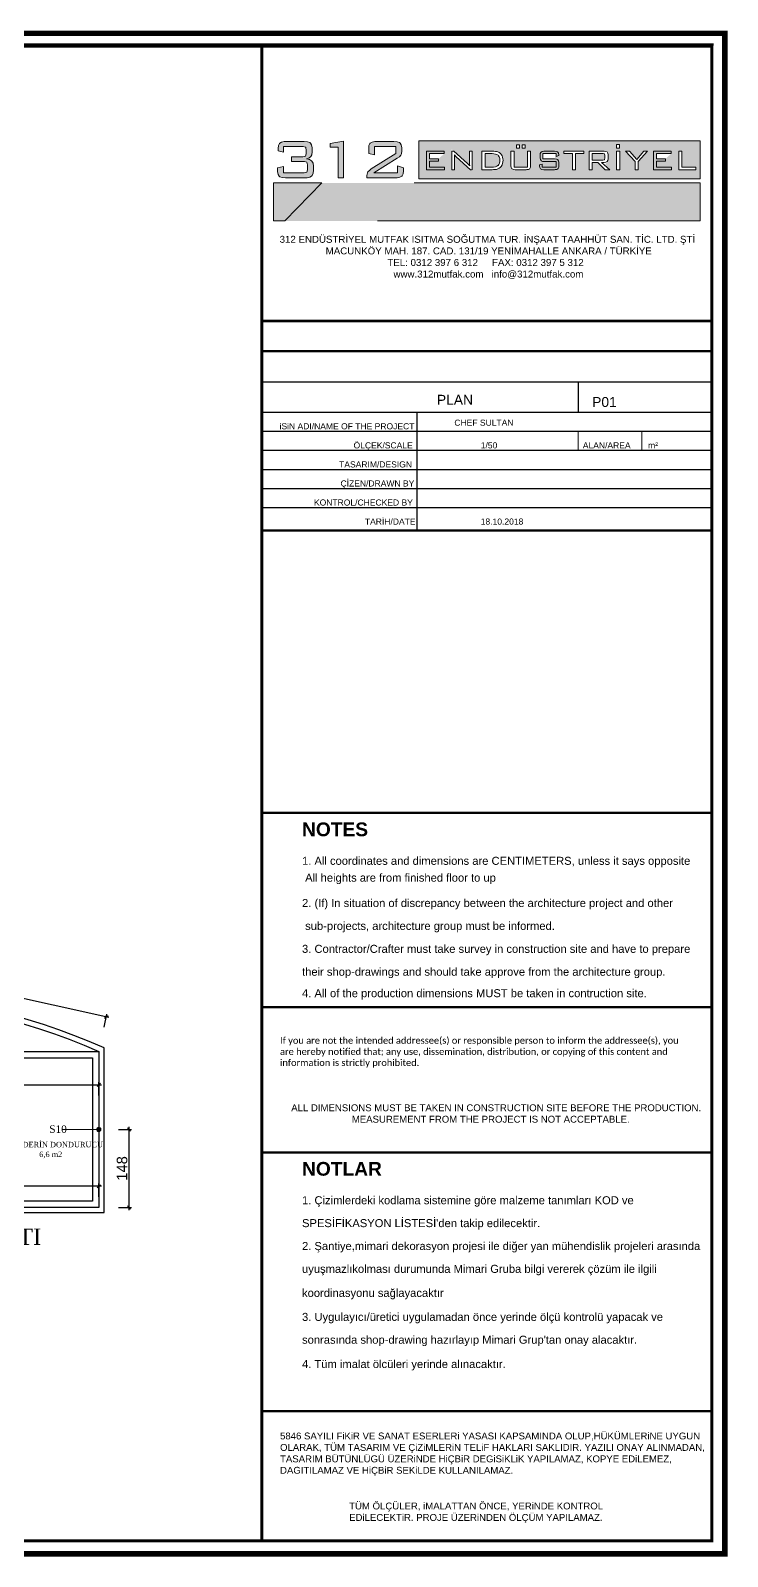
# Model space of a CAD drawing. Header units: millimetres. Extents: x 60271 to 65257, y 2062 to 12046.
# Drawn here: x 62577 to 63902, y 2062 to 4962 of the extents above; entities that cross this region are included whole.
import ezdxf
from ezdxf.enums import TextEntityAlignment as Align

# ---------------------------------------------------------------- set-up
doc = ezdxf.new("R2010")
doc.units = ezdxf.units.MM
for name, color, linetype, lineweight in [('312M_Cerceve', 10, 'Continuous', 60), ('312M_logo', 7, 'Continuous', 18), ('312M_yazi', 144, 'Continuous', 15), ('ANTET', 7, 'Continuous', 25), ('CERCEVE', 10, 'Continuous', 60), ('sıhhi', 150, 'Continuous', 9), ('t_olcu', 40, 'Continuous', 13)]:
    doc.layers.add(name, color=color, linetype=linetype, lineweight=lineweight)
doc.layers.add('S2000-034 Soğuk Oda', color=1, linetype='Continuous')
doc.layers.add('t_yazi', color=144, linetype='Continuous')
doc.styles.add('BASLIK', font='')
doc.styles.add('olcu', font='arial.ttf')
doc.styles.add('style1', font='arial.ttf', dxfattribs={"height": 20})
doc.styles.add('YAZI', font='times.ttf', dxfattribs={"height": 11})
doc.styles.get('BASLIK').set_extended_font_data('Arial', bold=True)
doc.dimstyles.new('olcu50', dxfattribs={"dimtxt": 20, "dimasz": 6, "dimexe": 5, "dimexo": 0, "dimgap": 3, "dimtad": 1, "dimdec": 0, "dimzin": 12, "dimdsep": 46, "dimtxsty": 'olcu', "dimblk": 'OBLIQUE', "dimcen": 0, "dimdle": 5, "dimclrd": 256, "dimclre": 256, "dimclrt": 256, "dimadec": 0, "dimazin": 0, "dimtfac": 1, "dimtdec": 0, "dimtix": 1, "dimtmove": 2, "dimatfit": 2, "dimfxl": 20, "dimfxlon": 1, "dimtolj": 1, "dimtzin": 0, "dimarcsym": 0})

# ---------------------------------------------------------------- blocks, each defined once
blk = doc.blocks.new('c43243cc')
at = {"layer": 'sıhhi'}
blk.add_hatch(color=5, dxfattribs=at).paths.add_polyline_path([(149042.4, -426.4, 1), (149050.4, -426.4, 1)])
blk.add_circle((149046.4, -426.4), 4, dxfattribs=at)
blk = doc.blocks.new('_OBLIQUE')
at = {"color": 0, "linetype": 'ByBlock'}
blk.add_line((-0.5, -0.5), (0.5, 0.5), dxfattribs=at)
blk = doc.blocks.new('*D102')
at = {"lineweight": -2, "transparency": 16777216}
for p, q in [((62091.4, 2938), (62091.4, 2963)), ((62707, 2938), (62707, 2963)), ((62086.4, 2958), (62712, 2958))]:
    blk.add_line(p, q, dxfattribs=at)
at = {"layer": 'Defpoints', "color": 0, "transparency": 16777216}
for p in [(62707, 2958), (62091.4, 2921.4), (62707, 2725)]:
    blk.add_point(p, dxfattribs=at)
at = {"lineweight": -2, "transparency": 16777216, "xscale": 6, "yscale": 6, "zscale": 6, "rotation": 180}
blk.add_blockref('_OBLIQUE', (62091.4, 2958), dxfattribs=at)
at = {"lineweight": -2, "transparency": 16777216, "xscale": 6, "yscale": 6, "zscale": 6}
blk.add_blockref('_OBLIQUE', (62707, 2958), dxfattribs=at)
at = {"transparency": 16777216, "insert": (62399.2, 2971.2), "char_height": 20, "attachment_point": 5, "style": 'olcu'}
blk.add_mtext('\\A1;616', dxfattribs=at)
blk = doc.blocks.new('*D103')
at = {"lineweight": -2, "transparency": 16777216}
for p, q in [((62726.3, 3086.3), (62333, 3172.4)), ((62333.6, 3151.8), (62339, 3176.2)), ((62717.2, 3067.8), (62722.5, 3092.2))]:
    blk.add_line(p, q, dxfattribs=at)
at = {"layer": 'Defpoints', "color": 0, "transparency": 16777216}
for p in [(62337.9, 3171.3), (62323.5, 3105.6), (62707.1, 3021.6)]:
    blk.add_point(p, dxfattribs=at)
at = {"lineweight": -2, "transparency": 16777216, "xscale": 6, "yscale": 6, "zscale": 6}
for p, rotation in [((62337.9, 3171.3), 167.6449708880964), ((62721.5, 3087.3), 347.6449708880965)]:
    blk.add_blockref('_OBLIQUE', p, dxfattribs=dict(at, rotation=rotation))
at = {"transparency": 16777216, "insert": (62532.5, 3142.3), "char_height": 20, "attachment_point": 5, "rotation": 347.645, "style": 'olcu'}
blk.add_mtext('\\A1;393', dxfattribs=at)
blk = doc.blocks.new('*D104')
at = {"lineweight": -2, "transparency": 16777216}
for p, q in [((62744.5, 2873.3), (62769.5, 2873.3)), ((62764.5, 2720), (62764.5, 2878.3)), ((62744.5, 2725), (62769.5, 2725))]:
    blk.add_line(p, q, dxfattribs=at)
at = {"layer": 'Defpoints', "color": 0, "transparency": 16777216}
for p in [(62707.1, 2873.3), (62764.5, 2873.3), (62707, 2725)]:
    blk.add_point(p, dxfattribs=at)
at = {"lineweight": -2, "transparency": 16777216, "xscale": 6, "yscale": 6, "zscale": 6}
for p, rotation in [((62764.5, 2873.3), 90), ((62764.5, 2725), 270)]:
    blk.add_blockref('_OBLIQUE', p, dxfattribs=dict(at, rotation=rotation))
at = {"transparency": 16777216, "insert": (62751.3, 2799.2), "char_height": 20, "attachment_point": 5, "rotation": 90, "style": 'olcu'}
blk.add_mtext('\\A1;148', dxfattribs=at)
blk = doc.blocks.new('*D105')
at = {"lineweight": -2, "transparency": 16777216}
for p, q in [((62712, 2765.3), (62314.5, 2765.3)), ((62319.5, 2745.3), (62319.5, 2770.3)), ((62707, 2745.3), (62707, 2770.3))]:
    blk.add_line(p, q, dxfattribs=at)
at = {"layer": 'Defpoints', "color": 0, "transparency": 16777216}
for p in [(62319.5, 2765.3), (62319.5, 2725.1), (62707, 2725)]:
    blk.add_point(p, dxfattribs=at)
at = {"lineweight": -2, "transparency": 16777216, "xscale": 6, "yscale": 6, "zscale": 6, "rotation": 180}
blk.add_blockref('_OBLIQUE', (62319.5, 2765.3), dxfattribs=at)
at = {"lineweight": -2, "transparency": 16777216, "xscale": 6, "yscale": 6, "zscale": 6}
blk.add_blockref('_OBLIQUE', (62707, 2765.3), dxfattribs=at)
at = {"transparency": 16777216, "insert": (62513.3, 2778.6), "char_height": 20, "attachment_point": 5, "style": 'olcu'}
blk.add_mtext('\\A1;388', dxfattribs=at)

msp = doc.modelspace()

# ---------------------------------------------------------------- hatches: boundary and pattern name
at = {"layer": '312M_logo'}
h = msp.add_hatch(color=250, dxfattribs=at)
h.dxf.hatch_style = 1
h.paths.add_polyline_path([(63112.5, 4739), (63111.6, 4744.5), (63109.6, 4747.9), (63108.2, 4749), (63103.9, 4750.4), (63097.7, 4750.8), (63062.8, 4750.8), (63059.7, 4750.7), (63054.4, 4749.8), (63051, 4747.9), (63050.3, 4747.2), (63048.5, 4743.2), (63047.9, 4737.3), (63047.9, 4733), (63058.3, 4730.9), (63058.3, 4741.6), (63095.2, 4741.6), (63095.6, 4741.6), (63100.5, 4739.9), (63101.3, 4733.7), (63101.3, 4727.8), (63100.1, 4723.1), (63095.2, 4721.8), (63073.3, 4721.8), (63073.3, 4713), (63097.7, 4713), (63097.9, 4713), (63102.8, 4711.8), (63103.9, 4706.7), (63103.9, 4697.5), (63103.9, 4697.2), (63102.7, 4692.5), (63097.7, 4691.3), (63057.9, 4691.3), (63057.9, 4703.5), (63047, 4701), (63047, 4695.4), (63047, 4693.6), (63048, 4688.2), (63050, 4684.7), (63051.4, 4683.8), (63055.6, 4682.3), (63061.8, 4681.9), (63099.4, 4681.9), (63103, 4682), (63108.2, 4683), (63111.7, 4685.1), (63112.9, 4686.5), (63114.6, 4690.7), (63115.1, 4696.7), (63115.1, 4704.3), (63114.3, 4709.7), (63112.1, 4713.6), (63111.6, 4714.2), (63107.7, 4716.5), (63102.2, 4718), (63106.6, 4719.5), (63110.3, 4722.2), (63111.9, 4725.5), (63112.6, 4731), (63112.6, 4737.3)])
h.paths.add_polyline_path([(63161.8, 4681.9), (63172.4, 4681.9), (63172.4, 4751.4), (63146.8, 4746.9), (63146.8, 4740), (63161.8, 4740)])
h.paths.add_polyline_path([(63220.7, 4743.2), (63220.1, 4737.3), (63220.1, 4728.4), (63231.1, 4725.4), (63231.1, 4741.6), (63271.7, 4741.6), (63271.7, 4728.1), (63224.9, 4698.7), (63222.1, 4696.7), (63218.8, 4693.5), (63217.8, 4691.5), (63216.9, 4686.2), (63216.9, 4681.9), (63271.1, 4681.9), (63274.4, 4682), (63279.6, 4682.9), (63283.1, 4684.7), (63283.7, 4685.5), (63285.5, 4689.5), (63286.1, 4695.4), (63286.1, 4700.9), (63275.2, 4704.4), (63275.2, 4691.3), (63229.9, 4691.3), (63274.5, 4719), (63278.5, 4721.9), (63281.4, 4725.1), (63282.4, 4727.5), (63283.1, 4733), (63283.1, 4737.3), (63283, 4739), (63282.1, 4744.5), (63280.1, 4747.9), (63278.7, 4749), (63274.4, 4750.4), (63268.2, 4750.8), (63235, 4750.8), (63231.9, 4750.7), (63226.6, 4749.8), (63223.2, 4747.9), (63222.5, 4747.2)])
h = msp.add_hatch(color=250, dxfattribs=at)
h.dxf.hatch_style = 1
h.paths.add_polyline_path([(63315.6, 4752), (63315.6, 4679.9), (63850.4, 4679.9), (63850.4, 4752)])
h.paths.add_polyline_path([(63363.8, 4727.9), (63335.8, 4727.9), (63335.8, 4718), (63352.9, 4718)], flags=16)
h.paths.add_polyline_path([(63411.7, 4705.9), (63411.7, 4713.2), (63411.7, 4732.6), (63417.1, 4732.6), (63417.1, 4694.3), (63386.7, 4721.8), (63383.3, 4724.8), (63383.4, 4723), (63383.5, 4721.6), (63383.5, 4697.3), (63378.1, 4697.3), (63378.1, 4735.9)], flags=16)
h.paths.add_polyline_path([(63435.4, 4732.6), (63462.9, 4732.6), (63472, 4728), (63476.4, 4716.7), (63473.7, 4704.2), (63466.2, 4698.5), (63458.6, 4697.3), (63435.4, 4697.3)], flags=16)
h.paths.add_polyline_path([(63441.3, 4727.8), (63453.9, 4727.8), (63464.5, 4727.8), (63469.7, 4719.4), (63469.2, 4707), (63461.5, 4702.6), (63453.9, 4702.2), (63441.3, 4702.2)], flags=0)
h.paths.add_polyline_path([(63490.5, 4732.6), (63496.4, 4732.6), (63496.4, 4702.2), (63522.1, 4702.2), (63522.1, 4732.6), (63527.9, 4732.6), (63527.9, 4698.5), (63520.6, 4697.3), (63491.7, 4697.3), (63490.5, 4704.7)], flags=16)
h.paths.add_polyline_path([(63506.6, 4738.4), (63501.3, 4738.4), (63501.3, 4744.7), (63506.6, 4744.7)], flags=16)
h.paths.add_polyline_path([(63517.3, 4738.4), (63512, 4738.4), (63512, 4744.7), (63517.3, 4744.7)], flags=16)
h.paths.add_polyline_path([(63576.3, 4727.8), (63551.4, 4727.8), (63551.4, 4718), (63573.6, 4718)], flags=16)
h.paths.add_polyline_path([(63591.3, 4732.6), (63629.4, 4732.6), (63629.4, 4727.8), (63613.3, 4727.8), (63613.3, 4697.3), (63607.4, 4697.3), (63607.4, 4727.8), (63591.3, 4727.8)], flags=16)
h.paths.add_polyline_path([(63639.3, 4732.6), (63674.3, 4732.6), (63676.4, 4717.2), (63668.9, 4705.7), (63678.7, 4697.3), (63669.9, 4697.3), (63655.6, 4711.1), (63645.2, 4711.1), (63645.2, 4697.3), (63639.3, 4697.3)], flags=16)
h.paths.add_polyline_path([(63645.2, 4728), (63665.4, 4728), (63669.2, 4728), (63669.2, 4715.6), (63645.2, 4715.6)], flags=0)
h.paths.add_polyline_path([(63697.1, 4738.2), (63691.5, 4738.2), (63691.5, 4744.9), (63697.1, 4744.9)], flags=16)
h.paths.add_polyline_path([(63691.4, 4732.6), (63697.3, 4732.6), (63697.3, 4697.3), (63691.4, 4697.3)], flags=16)
h.paths.add_polyline_path([(63708.6, 4732.6), (63715.9, 4732.6), (63729.7, 4716.9), (63742.9, 4732.6), (63750.1, 4732.6), (63732.3, 4712.8), (63732.3, 4697.3), (63726.5, 4697.3), (63726.5, 4712.7)], flags=16)
h.paths.add_polyline_path([(63795.3, 4727.9), (63767.3, 4727.9), (63767.3, 4718), (63784.4, 4718)], flags=16)
h.paths.add_polyline_path([(63809.6, 4732.6), (63815.5, 4732.6), (63815.5, 4702.2), (63842.2, 4702.2), (63842.2, 4697.3), (63809.6, 4697.3)], flags=16)
h = msp.add_hatch(color=250, dxfattribs=at)
h.dxf.hatch_style = 1
h.paths.add_polyline_path([(63458.3, 4727.5), (63454.6, 4727.8), (63453.9, 4727.8), (63441.3, 4727.8), (63441.3, 4702.2), (63453.9, 4702.2), (63457.7, 4702.4), (63461, 4702.9), (63463.6, 4703.8), (63465.7, 4705), (63466, 4705.2), (63467.7, 4707.2), (63468.8, 4709.7), (63469.5, 4712.8), (63469.6, 4715.2), (63469.3, 4718.6), (63468.4, 4721.5), (63467, 4723.8), (63466, 4724.8), (63463.9, 4726.1), (63461.4, 4727)])
h.paths.add_polyline_path([(63645.2, 4728), (63645.2, 4715.6), (63665.4, 4715.6), (63668.4, 4716.3), (63668.4, 4716.4), (63669.2, 4719.3), (63669.2, 4724.4), (63668.4, 4727.2), (63665.6, 4728), (63665.4, 4728)])
h = msp.add_hatch(color=250, dxfattribs=at)
h.dxf.hatch_style = 1
h.paths.add_polyline_path([(63039.2, 4672.2), (63039.2, 4600.1), (63060.9, 4600.1), (63131.2, 4672.2)])
h = msp.add_hatch(color=149, dxfattribs=at)
h.dxf.hatch_style = 1
h.paths.add_polyline_path([(63174.8, 4672.2), (63131.2, 4672.2), (63060.9, 4600.1), (63104.5, 4600.1)])
h = msp.add_hatch(color=24, dxfattribs=at)
h.dxf.hatch_style = 1
h.paths.add_polyline_path([(63219.5, 4672.2), (63174.8, 4672.2), (63104.5, 4600.1), (63149.3, 4600.1)])
h = msp.add_hatch(color=32, dxfattribs=at)
h.dxf.hatch_style = 1
h.paths.add_polyline_path([(63262.7, 4672.2), (63219.5, 4672.2), (63149.3, 4600.1), (63192.4, 4600.1)])
h = msp.add_hatch(color=42, dxfattribs=at)
h.dxf.hatch_style = 1
h.paths.add_polyline_path([(63306.8, 4672.2), (63262.7, 4672.2), (63192.4, 4600.1), (63236.6, 4600.1)])
h = msp.add_hatch(color=250, dxfattribs=at)
h.dxf.hatch_style = 1
h.paths.add_polyline_path([(63850.4, 4672.2), (63306.8, 4672.2), (63236.6, 4600.1), (63850.4, 4600.1)])

# ---------------------------------------------------------------- linework, layer by layer
msp.add_lwpolyline([(61120, 2455.5, -0.397217), (62707.1, 3021.6), (62707, 2725), (62232.1, 2725.1), (62231.9, 2455), (61832.1, 2455.1), (61832.1, 2445.2), (62241.8, 2445.1), (62242, 2715.2), (62717, 2715.1), (62717, 3028.1, 0.40263), (61103.7, 2445.1), (61530, 2445.1), (61530, 2445.1), (61640.2, 2445.2), (61640.2, 2445.2), (61640.2, 2445.2), (61640.2, 2455.1), (61609.9, 2455.1), (61610.1, 2530.2), (61520.1, 2530.1), (61520.1, 2455), (61119.9, 2455)], format="xyb")
at = {"layer": '312M_Cerceve', "linetype": 'Continuous'}
for p, q in [((63875.4, 4935), (60298.3, 4935)), ((63872.5, 2091.4), (63872.5, 4932.1))]:
    msp.add_line(p, q, dxfattribs=at)
at = {"layer": '312M_Cerceve'}
for p, q in [((63017.2, 4410.3), (63872.5, 4410.3)), ((63017.2, 4409.7), (63872.5, 4409.7)), ((63017.2, 4352.3), (63872.5, 4352.3))]:
    msp.add_line(p, q, dxfattribs=at)
for points, const_width in [([(63897.2, 4956.7), (60276.5, 4956.7), (60276.5, 2066.7), (63897.2, 2066.7)], 10.2), ([(63872.5, 4932.1), (60301.2, 4932.1), (60301.2, 2091.4), (63872.5, 2091.4)], 5.81)]:
    msp.add_lwpolyline(points, close=True, dxfattribs=dict(at, const_width=const_width))
at = {"layer": '312M_Cerceve', "const_width": 5.8}
msp.add_lwpolyline([(63017.2, 4932.1), (63017.2, 2091.4)], dxfattribs=at)
at = {"layer": '312M_logo', "color": 250}
msp.add_line((63060.9, 4600.1), (63131.2, 4672.2), dxfattribs=at)
for points in [[(63048.5, 4743.2), (63047.9, 4737.3), (63047.9, 4733), (63058.3, 4730.9), (63058.3, 4741.6), (63095.2, 4741.6)], [(63097.7, 4750.8), (63062.8, 4750.8), (63059.7, 4750.7), (63054.4, 4749.8), (63051, 4747.9), (63050.3, 4747.2), (63048.5, 4743.2)], [(63095.2, 4741.6), (63095.6, 4741.6), (63100.1, 4740.1), (63100.6, 4739.2), (63101.3, 4733.7), (63101.3, 4729.7), (63101.3, 4727.6), (63100.1, 4723.3), (63100, 4723.1), (63095.2, 4721.8), (63073.3, 4721.8), (63073.3, 4713), (63097.7, 4713), (63097.9, 4713), (63102.7, 4711.8), (63102.8, 4711.7), (63103.9, 4706.7), (63103.9, 4697.5), (63103.9, 4697.2), (63102.7, 4692.6), (63102.6, 4692.5), (63097.7, 4691.3), (63057.9, 4691.3)], [(63114.6, 4690.7), (63115.1, 4696.7), (63115.1, 4703.9), (63115.1, 4704.3), (63114.3, 4709.7), (63112.1, 4713.6), (63111.6, 4714.2), (63107.7, 4716.5), (63102.2, 4718), (63106.6, 4719.5), (63110.3, 4722.2), (63111.9, 4725.5), (63112.6, 4731), (63112.6, 4737.3), (63112.5, 4739), (63111.6, 4744.5), (63109.6, 4747.9), (63108.2, 4749), (63103.9, 4750.4), (63097.7, 4750.8)], [(63271.7, 4741.6), (63271.7, 4728.1), (63224.9, 4698.7), (63222.1, 4696.7), (63218.8, 4693.5), (63217.8, 4691.5), (63216.9, 4686.2), (63216.9, 4681.9), (63271.1, 4681.9), (63274.4, 4682), (63279.6, 4682.9), (63283.1, 4684.7), (63283.7, 4685.5), (63285.5, 4689.5)], [(63220.7, 4743.2), (63220.1, 4737.3), (63220.1, 4728.4), (63231.1, 4725.4), (63231.1, 4741.6), (63271.7, 4741.6)], [(63268.2, 4750.8), (63235, 4750.8), (63231.9, 4750.7), (63226.6, 4749.8), (63223.2, 4747.9), (63222.5, 4747.2), (63220.7, 4743.2)], [(63229.9, 4691.3), (63274.5, 4719), (63278.5, 4721.9), (63281.4, 4725.1), (63282.4, 4727.5), (63283.1, 4733), (63283.1, 4737.3), (63283, 4739), (63282.1, 4744.5), (63280.1, 4747.9), (63278.7, 4749), (63274.4, 4750.4), (63268.2, 4750.8)], [(63381.8, 4732.6), (63378.1, 4732.6), (63378.1, 4697.3), (63383.5, 4697.3), (63383.5, 4718.1), (63383.5, 4719.5), (63383.4, 4722.4), (63383.4, 4722.8), (63383.1, 4725.8)], [(63412.2, 4704.6), (63412.1, 4704.7), (63410.1, 4707.1), (63408.2, 4709), (63381.8, 4732.6)], [(63412.2, 4704.6), (63412.1, 4704.7), (63410.1, 4707.1), (63408.2, 4709), (63381.8, 4732.6)], [(63417.1, 4732.6), (63411.7, 4732.6), (63411.7, 4713.2), (63411.7, 4710.9), (63411.8, 4708.1), (63411.9, 4707.6), (63412.2, 4704.6)], [(63413.8, 4697.3), (63417.1, 4697.3), (63417.1, 4732.6)], [(63454.8, 4732.6), (63435.4, 4732.6), (63435.4, 4697.3), (63454.8, 4697.3), (63457.1, 4697.4), (63460.2, 4697.6), (63462.9, 4698), (63465.7, 4698.8), (63468.3, 4700.1), (63470, 4701.4)], [(63453.9, 4727.8), (63454.6, 4727.8), (63458.3, 4727.5), (63461.4, 4727), (63463.9, 4726.1), (63466, 4724.8), (63467, 4723.8), (63468.4, 4721.5), (63469.3, 4718.6), (63469.6, 4715.2), (63469.5, 4712.8), (63468.8, 4709.7), (63467.7, 4707.2), (63466, 4705.2), (63465.7, 4705), (63463.6, 4703.8), (63461, 4702.9), (63457.7, 4702.4), (63453.9, 4702.2), (63441.3, 4702.2)], [(63453.9, 4727.8), (63454.6, 4727.8), (63458.3, 4727.5), (63461.4, 4727), (63463.9, 4726.1), (63466, 4724.8), (63467, 4723.8), (63468.4, 4721.5), (63469.3, 4718.6), (63469.6, 4715.2), (63469.5, 4712.8), (63468.8, 4709.7), (63467.7, 4707.2), (63466, 4705.2), (63465.7, 4705), (63463.6, 4703.8), (63461, 4702.9), (63457.7, 4702.4), (63453.9, 4702.2), (63441.3, 4702.2)], [(63441.3, 4702.2), (63441.3, 4727.8), (63453.9, 4727.8)], [(63470.6, 4728), (63468.3, 4729.8), (63465.9, 4731), (63462.8, 4731.9), (63461.2, 4732.2), (63458.2, 4732.5), (63454.8, 4732.6)], [(63470, 4701.4), (63472.1, 4703.6), (63473.7, 4706.3), (63474.7, 4709), (63475.4, 4712), (63475.6, 4715.2), (63475.4, 4718), (63474.8, 4720.9), (63473.7, 4723.7), (63472.5, 4725.6), (63470.6, 4728)], [(63470, 4701.4), (63472.1, 4703.6), (63473.7, 4706.3), (63474.7, 4709), (63475.4, 4712), (63475.6, 4715.2), (63475.4, 4718), (63474.8, 4720.9), (63473.7, 4723.7), (63472.5, 4725.6), (63470.6, 4728)], [(63496.4, 4732.6), (63490.5, 4732.6), (63490.5, 4705.6), (63490.6, 4704.5), (63491.1, 4701.2), (63492.2, 4699.1), (63492.8, 4698.7), (63495.2, 4697.7), (63498.8, 4697.3), (63519.7, 4697.3), (63520.9, 4697.4), (63524.1, 4697.9), (63526.2, 4699), (63526.6, 4699.6), (63527.6, 4702)], [(63527.9, 4732.6), (63522.1, 4732.6), (63522.1, 4702.2), (63496.4, 4702.2)], [(63496.4, 4702.2), (63496.4, 4732.6)], [(63527.6, 4702), (63527.9, 4705.6), (63527.9, 4732.6)], [(63546.4, 4727.9), (63546.1, 4724.3), (63546.1, 4721.2), (63546.2, 4720), (63546.7, 4716.7), (63547.8, 4714.6), (63548.3, 4714.2), (63550.7, 4713.2), (63554.3, 4712.8), (63576.4, 4712.8), (63576.4, 4702.2), (63550.2, 4702.2)], [(63573.1, 4732.6), (63554.3, 4732.6), (63553.2, 4732.6), (63549.9, 4732), (63547.8, 4730.8), (63547.4, 4730.3), (63546.4, 4727.9)], [(63581.4, 4702), (63581.8, 4705.6), (63581.8, 4709.6), (63581.7, 4710.9), (63581.2, 4714.1), (63580, 4716.2), (63579.6, 4716.6), (63577.2, 4717.6), (63573.6, 4718), (63551.4, 4718), (63551.4, 4727.8), (63576.3, 4727.8)], [(63576.3, 4727.8), (63576.3, 4722.7), (63581.3, 4724.1), (63581.3, 4724.8), (63581.3, 4725.4), (63580.9, 4728.7), (63579.6, 4730.9), (63579.1, 4731.3), (63576.7, 4732.2), (63573.1, 4732.6)], [(63667.7, 4732.6), (63639.3, 4732.6), (63639.3, 4697.3), (63645.2, 4697.3), (63645.2, 4711.1), (63655.6, 4711.1)], [(63665.4, 4728), (63665.6, 4728), (63668.4, 4727.2), (63669.2, 4724.4), (63669.2, 4719.3), (63668.4, 4716.4), (63668.4, 4716.3), (63665.4, 4715.6), (63645.2, 4715.6)], [(63665.4, 4728), (63665.6, 4728), (63668.4, 4727.2), (63669.2, 4724.4), (63669.2, 4719.3), (63668.4, 4716.4), (63668.4, 4716.3), (63665.4, 4715.6), (63645.2, 4715.6)], [(63645.2, 4715.6), (63645.2, 4728), (63665.4, 4728)], [(63674.8, 4728.7), (63673.5, 4731), (63673.4, 4731), (63671.1, 4732.2), (63667.7, 4732.6)], [(63674.7, 4714.6), (63675.2, 4717.9), (63675.2, 4725.7), (63674.8, 4728.7)], [(63674.7, 4714.6), (63675.2, 4717.9), (63675.2, 4725.7), (63674.8, 4728.7)], [(63715.9, 4732.6), (63708.6, 4732.6), (63726.5, 4712.7), (63726.5, 4697.3), (63732.3, 4697.3), (63732.3, 4712.8)], [(63729.7, 4716.9), (63715.9, 4732.6)], [(63750.1, 4732.6), (63742.9, 4732.6), (63729.7, 4716.9)], [(63732.3, 4712.8), (63750.1, 4732.6)], [(63057.9, 4703.5), (63047, 4701), (63047, 4695.4), (63047, 4693.6), (63048, 4688.2), (63050, 4684.7), (63051.4, 4683.8), (63055.6, 4682.3), (63061.8, 4681.9), (63099.4, 4681.9), (63103, 4682), (63108.2, 4683), (63111.7, 4685.1), (63112.9, 4686.5), (63114.6, 4690.7)], [(63057.9, 4691.3), (63057.9, 4703.5)], [(63275.2, 4704.4), (63275.2, 4691.3), (63229.9, 4691.3)], [(63285.5, 4689.5), (63286.1, 4695.4), (63286.1, 4700.9), (63275.2, 4704.4)], [(63383.1, 4725.8), (63383.9, 4724.7), (63386.1, 4722.4), (63386.7, 4721.8), (63413.8, 4697.3)], [(63383.1, 4725.8), (63383.9, 4724.7), (63386.1, 4722.4), (63386.7, 4721.8), (63413.8, 4697.3)], [(63550.2, 4707.9), (63544.7, 4706.6), (63544.7, 4705.6), (63544.8, 4704.4), (63545.3, 4701.2), (63546.5, 4699.1), (63547, 4698.7), (63549.4, 4697.7), (63553, 4697.3), (63573.6, 4697.3), (63574.7, 4697.4), (63578, 4697.9), (63580, 4699), (63580.5, 4699.6), (63581.4, 4702)], [(63550.2, 4702.2), (63550.2, 4707.9)], [(63655.6, 4711.1), (63669.9, 4697.3), (63678.7, 4697.3), (63662.6, 4711.1)], [(63655.6, 4711.1), (63669.9, 4697.3), (63678.7, 4697.3), (63662.6, 4711.1)], [(63662.6, 4711.1), (63667.7, 4711.1), (63667.8, 4711.1), (63671.2, 4711.5), (63673.5, 4712.7), (63674.7, 4714.6)], [(63060.9, 4600.1), (63039.2, 4600.1), (63039.2, 4672.2), (63131.2, 4672.2)], [(63306.8, 4672.2), (63850.4, 4672.2), (63850.4, 4600.1), (63236.6, 4600.1)]]:
    msp.add_lwpolyline(points, dxfattribs=at)
for points in [[(63172.4, 4751.4), (63146.8, 4746.9), (63146.8, 4740), (63161.8, 4740), (63161.8, 4681.9), (63172.4, 4681.9)], [(63315.6, 4752), (63850.4, 4752), (63850.4, 4679.9), (63315.6, 4679.9)], [(63363.8, 4732.6), (63329.9, 4732.6), (63329.9, 4697.3), (63364.1, 4697.3), (63364.1, 4702.2), (63335.8, 4702.2), (63335.8, 4713.4), (63352.9, 4713.4), (63352.9, 4718), (63335.8, 4718), (63335.8, 4727.9), (63363.8, 4727.9)], [(63506.6, 4744.7), (63501.3, 4744.7), (63501.3, 4738.4), (63506.6, 4738.4)], [(63517.3, 4744.7), (63512, 4744.7), (63512, 4738.4), (63517.3, 4738.4)], [(63629.4, 4732.6), (63591.3, 4732.6), (63591.3, 4727.8), (63607.4, 4727.8), (63607.4, 4697.3), (63613.3, 4697.3), (63613.3, 4727.8), (63629.4, 4727.8)], [(63697.3, 4732.6), (63691.4, 4732.6), (63691.4, 4697.3), (63697.3, 4697.3)], [(63697.1, 4744.9), (63691.5, 4744.9), (63691.5, 4738.2), (63697.1, 4738.2)], [(63795.3, 4732.6), (63761.4, 4732.6), (63761.4, 4697.3), (63795.6, 4697.3), (63795.6, 4702.2), (63767.3, 4702.2), (63767.3, 4713.4), (63784.4, 4713.4), (63784.4, 4718), (63767.3, 4718), (63767.3, 4727.9), (63795.3, 4727.9)], [(63815.5, 4732.6), (63809.6, 4732.6), (63809.6, 4697.3), (63842.2, 4697.3), (63842.2, 4702.2), (63815.5, 4702.2)]]:
    msp.add_lwpolyline(points, close=True, dxfattribs=at)
at = {"layer": 'ANTET'}
for p, q in [((63017.2, 4294.4), (63872.2, 4294.4)), ((63618.6, 4294.4), (63618.6, 4236.5)), ((63017.2, 4236.5), (63872.2, 4236.5)), ((63198.4, 4236.5), (63720, 4236.5)), ((63311.4, 4236.5), (63311.4, 4127.8)), ((63017.2, 4200.2), (63872.2, 4200.2)), ((63017.2, 4164), (63872.2, 4164)), ((63017.2, 4127.8), (63872.2, 4127.8)), ((63311.4, 4127.8), (63311.4, 4011.9)), ((63017.2, 4091.6), (63872.2, 4091.6)), ((63017.2, 4055.4), (63872.2, 4055.4))]:
    msp.add_line(p, q, dxfattribs=at)
at = {"layer": 'CERCEVE'}
msp.add_line((63017.2, 4011.9), (63872.2, 4011.9), dxfattribs=at)
at = {"layer": 'CERCEVE', "linetype": 'Continuous', "extrusion": (-3.032e-13, 9.79976e-05, 1)}
for p, q in [((63017.2, 3474.9, -0.1), (63872.2, 3474.9, 0.1)), ((63017.2, 3105.6, -0.1), (63872.2, 3105.6, 0.1)), ((63017.2, 2829.7, -0.1), (63872.2, 2829.7, 0.1))]:
    msp.add_line(p, q, dxfattribs=at)
at = {"layer": 'CERCEVE'}
msp.add_lwpolyline([(63017.2, 2337.9), (63872.2, 2337.9)], dxfattribs=at)
at = {"layer": 'S2000-034 Soğuk Oda'}
for p, q in [((62519, 3021.6), (62707.1, 3021.6)), ((62707.1, 3021.6), (62707, 2725)), ((62519, 3009.6), (62695.1, 3009.6)), ((62695.1, 3009.6), (62695, 2737)), ((62695, 2737), (62519, 2737.1)), ((62707, 2725), (62132, 2725.2))]:
    msp.add_line(p, q, dxfattribs=at)
at = {"layer": 'sıhhi'}
msp.add_line((62707.1, 2873.3), (62638.2, 2873.3), dxfattribs=at)
at = {"layer": 't_olcu', "color": 0}
for p, q in [((63618.6, 4200.2), (63618.6, 4164)), ((63739.7, 4164), (63739.7, 4200.2))]:
    msp.add_line(p, q, dxfattribs=at)

# ---------------------------------------------------------------- block references
at = {"layer": 'sıhhi', "xscale": -1, "rotation": 269.9999999999982}
msp.add_blockref('c43243cc', (63133.4, -146173.1), dxfattribs=at)

# ---------------------------------------------------------------- texts
at = {"style": 'YAZI'}
msp.add_text('DEPO KATI', height=31, dxfattribs=at).set_placement((62474.6, 2653.9), align=Align.CENTER)
at = {"layer": '312M_yazi', "insert": (62979.4, 4571.6), "char_height": 13.2, "width": 935.559, "attachment_point": 1, "style": 'style1'}
msp.add_mtext('\\pi71.388;312 ENDÜSTRİYEL MUTFAK ISITMA SOĞUTMA TUR. İNŞAAT TAAHHÜT SAN. TİC. LTD. ŞTİ\\P\\pi158.95;MACUNKÖY MAH. 187. CAD. 131/19 YENİMAHALLE ANKARA / TÜRKİYE\\P\\pi276.28;TEL: 0312 397 6 312^IFAX: 0312 397 5 312\\P\\pi287.89;www.312mutfak.com   info@312mutfak.com', dxfattribs=at)
at = {"layer": 'ANTET', "style": 'style1'}
for s, p in [('PLAN ', (63387.8, 4250.6)), ('P01', (63668.3, 4246.4))]:
    msp.add_text(s, height=18.83, dxfattribs=at).set_placement(p, align=Align.CENTER)
for s, p in [('iSiN ADI/NAME OF THE PROJECT         ', (63050.7, 4203.9)), ('CHEF SULTAN', (63383, 4210.7)), ('ÖLÇEK/SCALE          ', (63191.4, 4167.6)), ('1/50', (63433.1, 4167.6)), ('ALAN/AREA', (63627.2, 4167.6)), (' m²', (63746.8, 4167.6)), ('TASARIM/DESIGN       ', (63163.9, 4131.4)), ('ÇİZEN/DRAWN BY     ', (63166.6, 4095.2)), ('KONTROL/CHECKED BY     ', (63116.1, 4059)), ('TARİH/DATE            ', (63212.9, 4022.8)), ('18.10.2018', (63433.1, 4022.8))]:
    msp.add_text(s, height=11.59, dxfattribs=at).set_placement(p)
at = {"layer": 'sıhhi', "style": 'YAZI'}
msp.add_text('S10', height=14.2, dxfattribs=at).set_placement((62612.9, 2866.8, 0))
at = {"layer": 't_yazi'}
for s, height, style, p in [('NOTES', 26.08, 'BASLIK', (63093.4, 3430.6)), ('1. All coordinates and dimensions are CENTIMETERS, unless it says opposite ', 15.212, 'style1', (63093.4, 3376.2)), (' All heights are from finished floor to up ', 15.212, 'style1', (63093.4, 3344.2)), ('2. (If) In situation of discrepancy between the architecture project and other', 15.212, 'style1', (63093.4, 3296)), (' sub-projects, architecture group must be informed. ', 15.212, 'style1', (63093.4, 3252.5)), ('3. Contractor/Crafter must take survey in construction site and have to prepare ', 15.212, 'style1', (63093.4, 3208.9)), ('their shop-drawings and should take approve from the architecture group.', 15.212, 'style1', (63093.4, 3165.4)), ('4. All of the production dimensions MUST be taken in contruction site.', 15.212, 'style1', (63093.4, 3124.6)), ('NOTLAR', 26.08, 'BASLIK', (63093.4, 2785.4)), ('1. Çizimlerdeki kodlama sistemine göre malzeme tanımları KOD ve ', 15.212, 'style1', (63093.4, 2731.1)), ("SPESİFİKASYON LİSTESİ'den takip edilecektir.  ", 15.212, 'style1', (63093.4, 2687.6)), ('2. Şantiye,mimari dekorasyon projesi ile diğer yan mühendislik projeleri arasında ', 15.212, 'style1', (63093.4, 2644.1)), ('uyuşmazlıkolması durumunda Mimari Gruba bilgi vererek çözüm ile ilgili ', 15.212, 'style1', (63093.4, 2600.7)), ('koordinasyonu sağlayacaktır', 15.212, 'style1', (63093.4, 2555)), ('3. Uygulayıcı/üretici uygulamadan önce yerinde ölçü kontrolü yapacak ve', 15.212, 'style1', (63093.4, 2509.4)), ("sonrasında shop-drawing hazırlayıp Mimari Grup'tan onay alacaktır.", 15.212, 'style1', (63093.4, 2466)), ('4. Tüm imalat ölcüleri yerinde alınacaktır. ', 15.212, 'style1', (63093.4, 2419.8))]:
    msp.add_text(s, height=height, dxfattribs=dict(at, style=style)).set_placement(p)
at = {"layer": 't_yazi', "color": 1, "style": 'style1'}
for s, p in [('ALL DIMENSIONS MUST BE TAKEN IN CONSTRUCTION SITE BEFORE THE PRODUCTION. ', (63072.9, 2907.9)), (' MEASUREMENT FROM THE PROJECT IS NOT ACCEPTABLE. ', (63183, 2886.2)), ('TÜM ÖLÇÜLER, iMALATTAN ÖNCE, YERiNDE KONTROL', (63183, 2151.1)), ('EDiLECEKTiR. PROJE ÜZERiNDEN ÖLÇÜM YAPILAMAZ.', (63183, 2129.3))]:
    msp.add_text(s, height=13.039, dxfattribs=at).set_placement(p)
at = {"layer": 't_yazi', "color": 1, "style": 'YAZI'}
for s, height, p in [('-18 %%DC DERİN DONDURUCU', 10.335, (62615.7, 2839.4)), ('6,6 m2', 10.33, (62615.7, 2820.8))]:
    msp.add_text(s, height=height, dxfattribs=at).set_placement(p, align=Align.CENTER)
at = {"layer": 't_yazi', "attachment_point": 1, "style": 'style1'}
for s, insert, char_height, width in [('{\\fCalibri|b0|i0|c162|p34;\\H0.83333x;If you are not the intended addressee(s) or responsible person to inform the addressee(s), you are hereby notified that; any use, dissemination, distribution, or copying of this content and \\H1.3003x; \\H0.76905x;information is strictly prohibited.\\H1.19381x; }', (63051.6, 3048.8), 15.2121, 784.711), ('5846 SAYILI FiKiR VE SANAT ESERLERi YASASI KAPSAMINDA OLUP,HÜKÜMLERiNE UYGUN OLARAK, TÜM TASARIM VE ÇiZiMLERiN TELiF HAKLARI SAKLIDIR. YAZILI ONAY ALINMADAN, TASARIM BÜTÜNLÜGÜ ÜZERiNDE HiÇBiR DEGiSiKLiK YAPILAMAZ, KOPYE EDiLEMEZ, DAGITILAMAZ VE HiÇBiR SEKiLDE KULLANILAMAZ.  ', (63051.6, 2297.2), 13.0389, 850.199)]:
    msp.add_mtext(s, dxfattribs=dict(at, insert=insert, char_height=char_height, width=width))

# ---------------------------------------------------------------- dimensions: what is measured, and where the dimension line sits
dim = msp.add_aligned_dim(p1=(62707.1, 3021.6), p2=(62323.5, 3105.6), distance=-67.3, dimstyle='olcu50')
dim.commit()
dim.dimension.update_dxf_attribs({"geometry": '*D103', "text_midpoint": (62532.5, 3142.3)})
for base, p1, p2, picture, middle in [((62707, 2958), (62091.4, 2921.4), (62707, 2725), '*D102', (62399.2, 2971.2)), ((62319.5164, 2765.337), (62707.0418, 2724.9937), (62319.5164, 2725.1115), '*D105', (62513.2791, 2778.5553))]:
    dim = msp.add_linear_dim(base=base, p1=p1, p2=p2, dimstyle='olcu50')
    dim.commit()
    dim.dimension.update_dxf_attribs({"geometry": picture, "text_midpoint": middle})
dim = msp.add_linear_dim(base=(62764.5, 2873.3), p1=(62707, 2725), p2=(62707.1, 2873.3), angle=90, dimstyle='olcu50')
dim.commit()
dim.dimension.update_dxf_attribs({"geometry": '*D104', "text_midpoint": (62751.3, 2799.2)})

doc.saveas('drawing.dxf')
